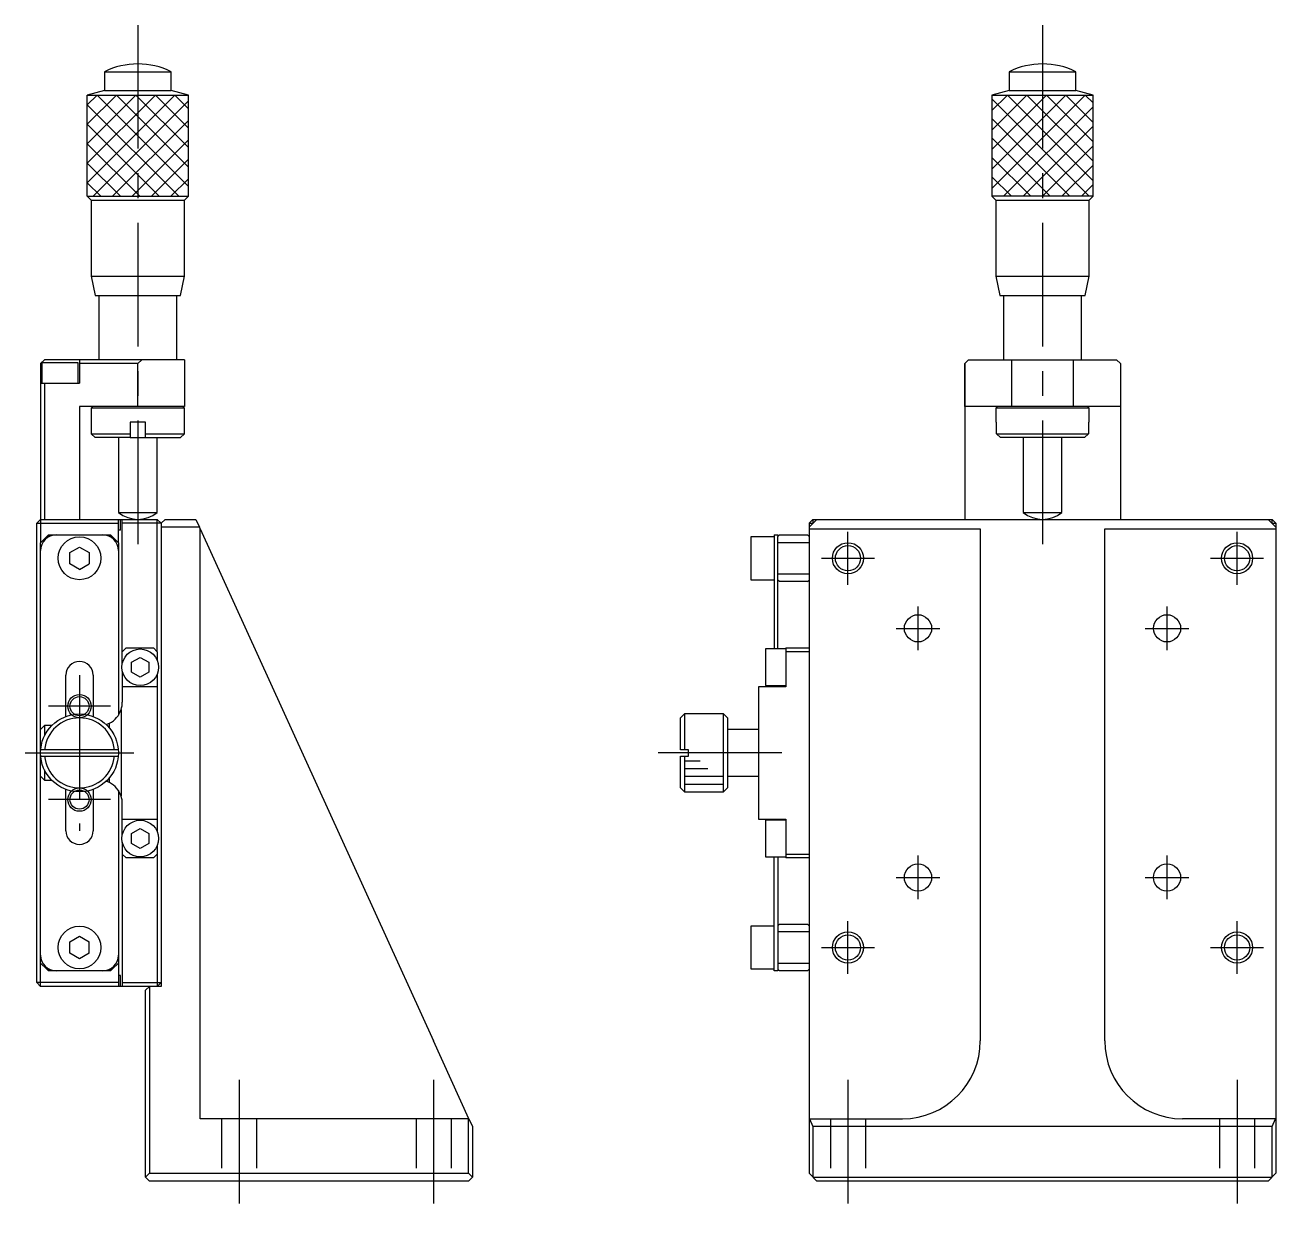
# Model space of a CAD drawing. Extents: x 0 to 380, y -8 to 323.
# Drawn here: x 219.5 to 380.2, y 88.2 to 241.8 of the extents above; entities that cross this region are included whole.
import ezdxf

# ---------------------------------------------------------------- set-up
doc = ezdxf.new("R2010")
doc.units = 0
doc.header["$LTSCALE"] = 0.5
doc.linetypes.add('CENTER', pattern=[50.8, 31.75, -6.35, 6.35, -6.35])
doc.linetypes.add('DASHED', pattern=[19.05, 12.7, -6.35])
for name, color, linetype in [('MSM_CENTER', 1, 'CENTER'), ('MSM_CONTINUOUS', 7, 'CONTINUOUS'), ('MSM_DASHED', 4, 'DASHED'), ('MSM_NARROW', 5, 'CONTINUOUS')]:
    doc.layers.add(name, color=color, linetype=linetype)

msp = doc.modelspace()

# ---------------------------------------------------------------- linework, layer by layer
at = {"layer": 'MSM_CENTER'}
for p, q in [((234, 241.750004), (234, 173.250004)), ((350.25, 241.750004), (350.25, 173.250004)), ((325.249997, 169.850004), (325.249997, 176.650004)), ((375.249997, 169.850004), (375.249997, 176.650004)), ((321.849997, 173.250004), (328.649997, 173.250004)), ((371.849997, 173.250004), (378.649997, 173.250004)), ((334.249997, 161.450004), (334.249997, 167.050004)), ((366.249997, 161.450004), (366.249997, 167.050004)), ((331.449997, 164.250004), (337.049997, 164.250004)), ((363.449997, 164.250004), (369.049997, 164.250004)), ((226.5, 158.249996), (226.5, 138.249999)), ((230.499999, 154.249997), (222.5, 154.249997)), ((219.5, 148.249996), (233.5, 148.249996)), ((316.75, 148.249996), (298.75, 148.249996)), ((230.499999, 142.249999), (222.5, 142.249999)), ((334.249997, 129.450004), (334.249997, 135.050004)), ((366.249997, 129.450004), (366.249997, 135.050004)), ((331.449997, 132.250004), (337.049997, 132.250004)), ((363.449997, 132.250004), (369.049997, 132.250004)), ((325.249997, 119.850004), (325.249997, 126.650004)), ((375.249997, 119.850004), (375.249997, 126.650004)), ((321.849997, 123.250004), (328.649997, 123.250004)), ((371.849997, 123.250004), (378.649997, 123.250004)), ((247, 106.249996), (247, 88.249996)), ((272, 106.249996), (272, 88.249996)), ((325.25, 106.249996), (325.25, 88.249996)), ((375.25, 106.249996), (375.25, 88.249996))]:
    msp.add_line(p, q, dxfattribs=at)
at = {"layer": 'MSM_CONTINUOUS'}
for p, q in [((229.7, 235.750003), (238.3, 235.750003)), ((229.7, 235.750003), (229.7, 233.339492)), ((238.3, 233.339492), (238.3, 235.750003)), ((345.95, 235.750003), (354.55, 235.750003)), ((345.95, 235.750003), (345.95, 233.339492)), ((354.55, 233.339492), (354.55, 235.750003)), ((229.7, 233.339492), (227.500001, 232.750004)), ((229.7, 233.339492), (238.3, 233.339492)), ((240.499999, 232.750004), (238.3, 233.339492)), ((345.95, 233.339492), (343.750001, 232.750004)), ((345.95, 233.339492), (354.55, 233.339492)), ((356.749999, 232.750004), (354.55, 233.339492)), ((227.500001, 232.750004), (240.499999, 232.750004)), ((227.500001, 219.750003), (227.500001, 232.750004)), ((240.499999, 219.750003), (240.499999, 232.750004)), ((343.750001, 232.750004), (343.750001, 219.750003)), ((343.750001, 232.750004), (356.749999, 232.750004)), ((356.749999, 219.750003), (356.749999, 232.750004)), ((227.500001, 219.750003), (240.499999, 219.750003)), ((227.500001, 219.750003), (228.000004, 219.250001)), ((228.000004, 219.250001), (239.999996, 219.250001)), ((228.000004, 219.250001), (228.000004, 209.499996)), ((239.999996, 219.250001), (240.499999, 219.750003)), ((239.999996, 209.499996), (239.999996, 219.250001)), ((343.750001, 219.750003), (344.250004, 219.250001)), ((356.749999, 219.750003), (343.750001, 219.750003)), ((344.250004, 219.250001), (356.249996, 219.250001)), ((344.250004, 219.250001), (344.250004, 209.499996)), ((356.249996, 219.250001), (356.749999, 219.750003)), ((356.249996, 209.499996), (356.249996, 219.250001)), ((228.000004, 209.499996), (239.999996, 209.499996)), ((228.000004, 209.499996), (228.500003, 206.999997)), ((239.499997, 206.999997), (239.999996, 209.499996)), ((344.250004, 209.499996), (356.249996, 209.499996)), ((344.250004, 209.499996), (344.750003, 206.999997)), ((355.749997, 206.999997), (356.249996, 209.499996)), ((228.500003, 206.999997), (239.499997, 206.999997)), ((229, 206.999997), (229, 198.749997)), ((239, 198.749997), (239, 206.999997)), ((344.750003, 206.999997), (355.749997, 206.999997)), ((345.25, 206.999997), (345.25, 198.749997)), ((355.25, 198.749997), (355.25, 206.999997)), ((221.5, 198.249996), (222, 198.749996)), ((221.5, 198.249996), (221.5, 175.249997)), ((224, 198.349996), (221.65, 198.349996)), ((221.65, 198.349996), (221.65, 195.749996)), ((240, 198.749996), (222, 198.749996)), ((226.35, 198.349997), (224, 198.349996)), ((226.35, 195.749997), (226.35, 198.349997)), ((226.5, 198.749996), (226.5, 195.749996)), ((234, 198.249996), (226.5, 198.249996)), ((233.999998, 192.749996), (234, 198.249996)), ((234.5, 198.749996), (234, 198.249996)), ((240, 198.749996), (240, 192.749996)), ((340.249998, 192.749996), (340.25, 198.249996)), ((340.25, 198.249996), (340.75, 198.749996)), ((340.25, 198.249996), (340.25, 178.249996)), ((340.75, 198.749996), (359.75, 198.749996)), ((346.25, 198.749996), (346.25, 192.749996)), ((354.25, 192.749996), (354.25, 198.749996)), ((360.25, 198.249996), (359.75, 198.749996)), ((360.25, 198.249996), (360.25, 178.249996)), ((221.5, 195.749996), (226.5, 195.749996)), ((222, 195.749996), (222, 178.249996)), ((240, 192.749996), (226.5, 192.749996)), ((226.5, 192.749996), (226.5, 178.249996)), ((228.2, 192.749997), (228, 192.549997)), ((240, 192.549996), (228, 192.549997)), ((228, 192.549997), (228, 189.249997)), ((240, 192.549996), (239.8, 192.749996)), ((240, 189.249996), (240, 192.549996)), ((360.25, 192.749996), (340.249998, 192.749996)), ((340.249998, 192.749996), (340.249998, 178.249996)), ((344.45, 192.749996), (344.25, 192.549996)), ((356.25, 192.549996), (344.25, 192.549996)), ((344.25, 192.549996), (344.25, 190.749996)), ((356.25, 192.549996), (356.05, 192.749996)), ((356.25, 190.749996), (356.25, 192.549996)), ((235, 190.749996), (233, 190.749997)), ((233, 190.749997), (233, 188.749997)), ((235, 188.749996), (235, 190.749996)), ((344.33392, 190.749996), (344.25, 190.749996)), ((344.33392, 189.249996), (344.33392, 190.749996)), ((356.25, 190.749996), (356.16608, 190.749996)), ((356.16608, 190.749996), (356.16608, 189.249996)), ((228, 189.249997), (233, 189.249997)), ((228, 189.249997), (228.5, 188.749997)), ((233, 188.749997), (228.5, 188.749997)), ((231.500004, 188.749996), (231.500004, 179.127505)), ((233, 188.749996), (239.5, 188.749996)), ((235, 189.249996), (240, 189.249996)), ((236.499996, 179.127505), (236.499996, 188.749996)), ((239.5, 188.749996), (240, 189.249996)), ((344.33392, 189.249996), (356.16608, 189.249996)), ((344.841673, 188.749996), (344.33392, 189.249996)), ((355.658327, 188.749996), (344.841673, 188.749996)), ((347.750004, 188.749996), (347.750004, 179.127505)), ((352.749996, 179.127505), (352.749996, 188.749996)), ((356.16608, 189.249996), (355.658327, 188.749996)), ((231.500004, 179.127505), (236.499996, 179.127505)), ((347.750004, 179.127505), (352.749996, 179.127505)), ((221, 177.749996), (221.5, 178.249996)), ((221, 177.749996), (231.5, 177.749996)), ((221, 118.749996), (221, 177.749996)), ((221.5, 178.249996), (236.5, 178.249996)), ((231.5, 175.249997), (231.5, 178.249996)), ((231.75, 176.849996), (231.5, 176.849996)), ((231.75, 176.849996), (231.75, 178.249996)), ((232, 159.732179), (232, 178.249996)), ((237, 177.749996), (232, 177.749996)), ((236.5, 161.249997), (236.5, 178.249996)), ((236.5, 178.249996), (237, 177.749996)), ((237.5, 178.249996), (237, 177.749996)), ((237, 177.749996), (237, 118.249996)), ((241.909078, 177.249996), (237, 177.249996)), ((237.5, 178.249996), (241.453352, 178.249996)), ((241.453352, 178.249996), (241.909078, 177.249996)), ((242, 177.050487), (241.909078, 177.249996)), ((242, 101.249996), (242, 177.050487)), ((242, 177.050487), (271.987011, 111.249996)), ((320.75, 178.249996), (320.25, 177.749996)), ((321.25, 178.249996), (320.25, 177.249996)), ((320.25, 177.749996), (320.75, 177.749996)), ((320.25, 177.749996), (320.25, 94.249996)), ((320.25, 177.050487), (342.25, 177.050487)), ((320.75, 178.249996), (320.75, 177.749996)), ((320.75, 178.249996), (379.75, 178.249996)), ((342.25, 177.050487), (342.25, 111.249996)), ((358.25, 177.050487), (380.25, 177.050487)), ((358.25, 111.249996), (358.25, 177.050487)), ((380.25, 177.249996), (379.25, 178.249996)), ((379.75, 177.749996), (379.75, 178.249996)), ((380.25, 177.749996), (379.75, 178.249996)), ((379.75, 177.749996), (380.25, 177.749996)), ((380.25, 177.749996), (380.25, 177.249997)), ((380.25, 177.249996), (380.25, 94.249996)), ((222.3, 176.049996), (221.5, 175.249996)), ((221.5, 118.249996), (221.5, 175.249996)), ((222.3, 176.049996), (222.5, 176.249996)), ((222.62822, 176.049996), (222.3, 176.049996)), ((222.5, 176.249996), (230.5, 176.249996)), ((230.7, 176.049996), (230.37178, 176.049996)), ((230.5, 176.249996), (230.7, 176.049996)), ((231.5, 175.249996), (230.7, 176.049996)), ((231.5, 175.249996), (231.5, 153.091907)), ((312.75, 175.999996), (312.75, 170.499996)), ((315.75, 175.999996), (312.75, 175.999996)), ((315.75, 176.249996), (315.75, 161.599996)), ((315.75, 176.249996), (316.25, 176.249996)), ((316.25, 176.049996), (316.45, 176.249996)), ((316.25, 176.249996), (316.25, 176.049997)), ((316.25, 161.599996), (316.25, 176.049996)), ((320.25, 175.249996), (316.25, 175.249996)), ((316.45, 176.249996), (320.05, 176.249996)), ((320.25, 176.049996), (320.05, 176.249996)), ((225.25, 173.971684), (226.5, 174.693372)), ((225.25, 172.528309), (225.25, 173.971684)), ((226.5, 174.693372), (227.75, 173.971684)), ((227.75, 173.971684), (227.75, 172.528309)), ((226.5, 171.806621), (225.25, 172.528309)), ((226.5, 171.806621), (227.75, 172.528309)), ((312.75, 170.499996), (315.75, 170.499996)), ((316.25, 171.249996), (320.25, 171.249996)), ((316.45, 170.249996), (316.25, 170.449996)), ((320.05, 170.249996), (320.25, 170.449996)), ((320.05, 170.249996), (316.45, 170.249996)), ((232, 161.249996), (232.5, 161.749996)), ((232.5, 161.749996), (236, 161.749996)), ((236, 161.749996), (236.5, 161.249996)), ((236.5, 161.249996), (236.5, 160.076132)), ((314.65, 161.599996), (314.65, 156.899996)), ((317.25, 161.599996), (314.65, 161.599996)), ((317.25, 161.749996), (317.25, 156.749996)), ((317.25, 161.749996), (320.25, 161.749996)), ((320.25, 161.249996), (317.25, 161.249996)), ((233.2, 159.885082), (234.3, 160.520167)), ((233.2, 158.614911), (233.2, 159.885082)), ((234.3, 160.520167), (235.4, 159.885082)), ((235.4, 159.885082), (235.4, 158.614911)), ((224.75, 152.933745), (224.75, 158.249996)), ((228.25, 158.249996), (228.25, 152.933745)), ((232, 158.767814), (232, 154.749996)), ((234.3, 157.979826), (233.2, 158.614911)), ((235.4, 158.614911), (234.3, 157.979826)), ((236.5, 158.423861), (236.5, 138.076132)), ((236.5, 156.749996), (232, 156.749996)), ((313.75, 156.749996), (313.75, 139.749996)), ((317.25, 156.749996), (313.75, 156.749996)), ((314.65, 156.899996), (317.25, 156.899996)), ((315.749999, 156.899996), (315.749999, 156.749996)), ((315.75, 156.749996), (315.75, 156.899996)), ((316.25, 156.749996), (316.25, 156.899996)), ((231.85, 153.813247), (231.85, 142.686746)), ((304.25, 153.249996), (303.75, 152.749996)), ((303.75, 148.649996), (303.75, 152.749996)), ((304.25, 153.249996), (304.25, 148.649996)), ((309.25, 153.249996), (304.25, 153.249996)), ((309.25, 143.249996), (309.25, 153.249996)), ((309.75, 152.749996), (309.25, 153.249996)), ((309.75, 152.749996), (309.75, 143.749996)), ((221.5, 151.249996), (222, 151.749996)), ((222, 151.749996), (222, 150.429446)), ((222.929286, 151.749996), (222, 151.749996)), ((230.35, 151.440216), (230.35, 152.070911)), ((313.75, 151.249996), (309.75, 151.249996)), ((231.483974, 148.649996), (221.516026, 148.649996)), ((304.75, 148.649996), (303.75, 148.649996)), ((304.75, 147.849996), (304.75, 148.649996)), ((221.516026, 147.849996), (231.483974, 147.849996)), ((303.75, 143.749996), (303.75, 147.849996)), ((303.75, 147.849996), (304.75, 147.849996)), ((304.25, 147.849996), (304.25, 143.249996)), ((222, 144.749996), (221.5, 145.249996)), ((222, 146.070547), (222, 144.749996)), ((222, 144.749996), (222.929286, 144.749996)), ((230.35, 144.429082), (230.35, 145.059777)), ((309.75, 145.249996), (313.75, 145.249996)), ((224.75, 138.249996), (224.75, 143.566248)), ((228.25, 143.566248), (228.25, 138.249996)), ((231.5, 143.408172), (231.5, 118.249996)), ((303.75, 143.749996), (304.25, 143.249996)), ((304.25, 143.249996), (309.25, 143.249996)), ((309.25, 143.249996), (309.75, 143.749996)), ((232, 137.732179), (232, 141.749996)), ((232, 139.749996), (236.5, 139.749996)), ((233.2, 137.885082), (234.3, 138.520167)), ((234.3, 138.520167), (235.4, 137.885082)), ((313.75, 139.749996), (317.25, 139.749996)), ((314.65, 139.599996), (314.65, 134.899996)), ((317.25, 139.599996), (314.65, 139.599996)), ((315.749999, 139.749996), (315.749999, 139.599996)), ((315.75, 139.749996), (315.75, 139.599996)), ((316.25, 139.599996), (316.25, 139.749996)), ((317.25, 139.749996), (317.25, 134.749996)), ((232, 136.767814), (232, 118.249996)), ((233.2, 136.614911), (233.2, 137.885082)), ((235.4, 137.885082), (235.4, 136.614911)), ((232.5, 134.749996), (232, 135.249996)), ((234.3, 135.979826), (233.2, 136.614911)), ((235.4, 136.614911), (234.3, 135.979826)), ((236.5, 135.249996), (236, 134.749996)), ((236.5, 136.423861), (236.5, 118.249996)), ((317.25, 135.249996), (320.25, 135.249996)), ((236, 134.749996), (232.5, 134.749996)), ((314.65, 134.899996), (317.25, 134.899996)), ((315.75, 120.249996), (315.75, 134.899996)), ((316.25, 134.899996), (316.25, 120.249996)), ((320.25, 134.749996), (317.25, 134.749996)), ((312.75, 125.999996), (312.75, 120.499996)), ((315.75, 125.999996), (312.75, 125.999996)), ((316.45, 126.249996), (316.25, 126.049996)), ((316.45, 126.249996), (320.05, 126.249996)), ((320.25, 126.049996), (320.05, 126.249996)), ((225.25, 123.971684), (226.5, 124.693372)), ((225.25, 122.528309), (225.25, 123.971684)), ((226.5, 124.693372), (227.75, 123.971684)), ((227.75, 122.528309), (227.75, 123.971684)), ((320.25, 125.249996), (316.25, 125.249996)), ((226.5, 121.806621), (225.25, 122.528309)), ((227.75, 122.528309), (226.5, 121.806621)), ((222.3, 120.449996), (221.5, 121.249996)), ((230.7, 120.449996), (231.5, 121.249996)), ((316.25, 121.249996), (320.25, 121.249996)), ((222.3, 120.449996), (222.62822, 120.449996)), ((222.3, 120.449996), (222.5, 120.249996)), ((230.5, 120.249996), (222.5, 120.249996)), ((230.37178, 120.449996), (230.7, 120.449996)), ((230.7, 120.449996), (230.5, 120.249996)), ((231.75, 119.649996), (231.5, 119.649996)), ((231.75, 118.249996), (231.75, 119.649996)), ((312.75, 120.499996), (315.75, 120.499996)), ((316.25, 120.249996), (315.75, 120.249996)), ((316.25, 120.449996), (316.45, 120.249996)), ((320.05, 120.249996), (316.45, 120.249996)), ((320.05, 120.249996), (320.25, 120.449996)), ((221.5, 118.249996), (221, 118.749996)), ((231.5, 118.749996), (221, 118.749996)), ((237, 118.249996), (221.5, 118.249996)), ((232, 118.749996), (237, 118.749996)), ((235.5, 118.249996), (235, 117.749996)), ((235, 93.749996), (235, 117.749996)), ((235.5, 118.249996), (235.5, 94.249996)), ((236.5, 118.249996), (237, 118.749996)), ((276.544274, 101.249996), (271.987011, 111.249997)), ((276.544274, 101.249996), (242, 101.249996)), ((276.5, 94.249996), (276.5, 101.249996)), ((276.544274, 101.249996), (277, 100.249996)), ((277, 100.249996), (277, 93.749996)), ((320.25, 101.249996), (332.25, 101.249996)), ((320.294274, 101.249996), (320.75, 100.249996)), ((320.75, 100.249996), (320.75, 93.749996)), ((379.75, 100.249996), (320.75, 100.249996)), ((380.25, 101.249996), (368.25, 101.249996)), ((379.75, 100.249996), (380.205726, 101.249996)), ((379.75, 93.749996), (379.75, 100.249996)), ((235.5, 94.249996), (235, 93.749996)), ((235, 93.749996), (235.5, 93.249996)), ((235.5, 94.249996), (276.5, 94.249996)), ((276.5, 93.249996), (235.5, 93.249996)), ((277, 93.749996), (276.5, 94.249996)), ((276.5, 93.249996), (277, 93.749996)), ((320.25, 94.249996), (321.25, 93.249996)), ((320.75, 93.749996), (379.75, 93.749996)), ((379.25, 93.249996), (321.25, 93.249996)), ((380.25, 94.249996), (379.25, 93.249996))]:
    msp.add_line(p, q, dxfattribs=at)
for centre, radius in [((226.5, 173.249996), 2.75), ((325.249997, 173.250004), 1.621), ((375.249997, 173.250004), 1.621), ((334.249994, 164.249997), 1.75), ((366.249994, 164.249997), 1.75), ((234.3, 159.249996), 2.35), ((226.5, 154.249997), 1.2295), ((226.5, 148.249996), 5), ((226.5, 142.249999), 1.2295), ((234.3, 137.249996), 2.35), ((334.249994, 132.249997), 1.75), ((366.249994, 132.249997), 1.75), ((226.5, 123.249996), 2.75), ((325.249997, 123.250004), 1.621), ((375.249997, 123.250004), 1.621)]:
    msp.add_circle(centre, radius, dxfattribs=at)
for centre, radius, start, end in [((234, 227.005002), 9.745001, 63.816209, 116.183791), ((350.249998, 227.005002), 9.745001, 63.816202, 116.183785), ((234, 182.250001), 3.999997, 231.317811, 308.68221534), ((350.249997, 182.250001), 3.999997, 231.317827, 308.68221534), ((223.5, 174.249996), 2, 90, 180), ((229.5, 174.249996), 2, 0, 90), ((226.5, 158.249996), 1.75, 0, 180), ((229, 154.749996), 3, 341.805128, 0), ((226.5, 148.249996), 4.5, 5.099689, 174.900311), ((228.999996, 154.75), 3.000005, 296.743726, 341.805086), ((229, 154.749996), 3, 287.903998, 296.743684), ((226.5, 148.249996), 4.5, 185.099689, 354.900311), ((229, 141.749996), 3, 63.256316, 72.096002), ((228.999816, 141.749838), 3.000224, 18.196647, 63.254542), ((229, 141.749996), 3, 0, 18.194872), ((226.5, 138.249996), 1.75, 180, 0), ((223.5, 122.249996), 2, 180, 270), ((229.5, 122.249996), 2, 270, 0), ((332.25, 111.249996), 10, 270, 0), ((368.25, 111.249996), 10, 180, 270)]:
    msp.add_arc(centre, radius, start, end, dxfattribs=at)
at = {"layer": 'MSM_DASHED'}
for p, q in [((244.75, 101.249996), (244.75, 93.249996)), ((249.25, 101.249996), (249.25, 93.249996)), ((269.75, 101.249996), (269.75, 93.249996)), ((274.25, 101.249996), (274.25, 93.249996)), ((323, 101.249996), (323, 93.249996)), ((327.5, 101.249996), (327.5, 93.249996)), ((373, 101.249996), (373, 93.249996)), ((377.5, 101.249996), (377.5, 93.249996))]:
    msp.add_line(p, q, dxfattribs=at)
at = {"layer": 'MSM_NARROW'}
for p, q in [((227.500001, 231.500001), (228.750004, 232.750004)), ((227.500001, 229.000001), (231.250004, 232.750004)), ((227.500001, 226.500001), (233.750004, 232.750004)), ((227.500001, 224.000001), (236.250004, 232.750004)), ((227.500001, 221.500001), (238.750004, 232.750004)), ((227.500001, 231.499999), (239.249997, 219.750003)), ((228.250003, 219.750003), (240.499999, 231.999999)), ((228.749996, 232.750004), (240.499999, 221.000001)), ((231.249996, 232.750004), (240.499999, 223.500001)), ((233.749996, 232.750004), (240.499999, 226.000001)), ((236.249996, 232.750004), (240.499999, 228.500001)), ((238.749996, 232.750004), (240.499999, 231.000001)), ((343.750001, 230.750001), (345.750004, 232.750004)), ((343.750001, 228.250001), (348.250004, 232.750004)), ((343.750001, 225.750001), (350.750004, 232.750004)), ((343.750001, 223.250001), (353.250004, 232.750004)), ((343.750001, 220.750001), (355.750004, 232.750004)), ((343.750001, 232.249999), (356.249997, 219.750003)), ((345.749996, 232.750004), (356.749999, 221.750001)), ((348.249996, 232.750004), (356.749999, 224.250001)), ((350.749996, 232.750004), (356.749999, 226.750001)), ((353.249996, 232.750004), (356.749999, 229.250001)), ((355.749996, 232.750004), (356.749999, 231.750001)), ((345.250003, 219.750003), (356.749999, 231.249999)), ((227.500001, 228.999999), (236.749997, 219.750003)), ((230.750003, 219.750003), (240.499999, 229.499999)), ((343.750001, 229.749999), (353.749997, 219.750003)), ((347.750003, 219.750003), (356.749999, 228.749999)), ((233.250003, 219.750003), (240.499999, 226.999999)), ((343.750001, 227.249999), (351.249997, 219.750003)), ((227.500001, 226.499999), (234.249997, 219.750003)), ((350.250003, 219.750003), (356.749999, 226.249999)), ((227.500001, 223.999999), (231.749997, 219.750003)), ((235.750003, 219.750003), (240.499999, 224.499999)), ((343.750001, 224.749999), (348.749997, 219.750003)), ((352.750003, 219.750003), (356.749999, 223.749999)), ((238.250003, 219.750003), (240.499999, 221.999999)), ((343.750001, 222.249999), (346.249997, 219.750003)), ((227.500001, 221.499999), (229.249997, 219.750003)), ((355.250003, 219.750003), (356.749999, 221.249999)), ((304.25, 147.249996), (306.25, 147.249996)), ((304.25, 146.249996), (307.25, 146.249996)), ((304.25, 145.249996), (309.25, 145.249996)), ((304.25, 144.249996), (309.25, 144.249996))]:
    msp.add_line(p, q, dxfattribs=at)
for centre, radius in [((325.249997, 173.250004), 2), ((375.249997, 173.250004), 2), ((226.5, 154.249997), 1.5), ((226.5, 142.249999), 1.5), ((325.249997, 123.250004), 2), ((375.249997, 123.250004), 2)]:
    msp.add_circle(centre, radius, dxfattribs=at)

doc.saveas('drawing.dxf')
